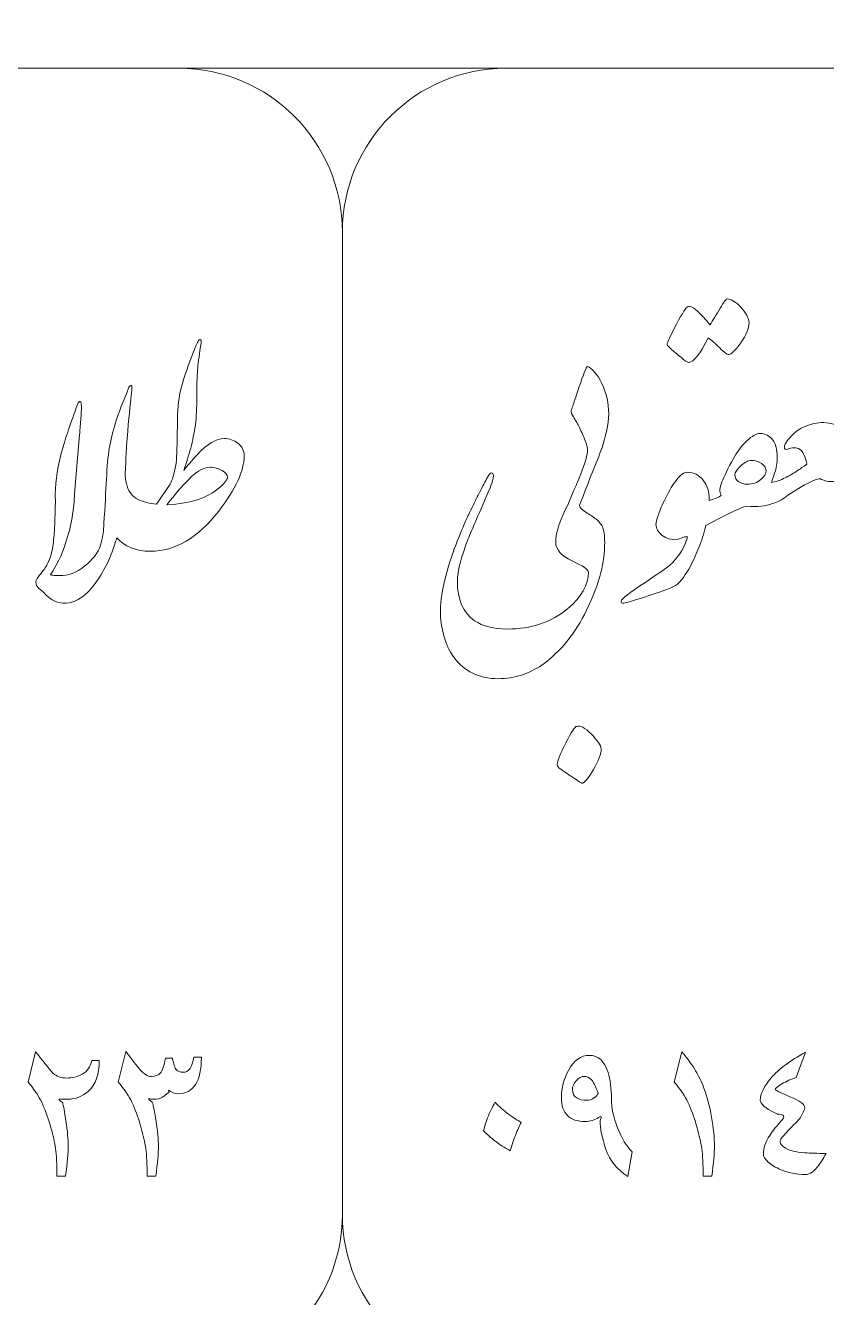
# Model space of a CAD drawing. Header units: millimetres. Extents: x 62 to 462, y 96 to 456.
# Drawn here: x 257.47 to 269.7, y 297.53 to 316.96 of the extents above; entities that cross this region are included whole.
import ezdxf

# ---------------------------------------------------------------- set-up
doc = ezdxf.new("R2010")
doc.units = ezdxf.units.MM
doc.header["$MEASUREMENT"] = 0
doc.layers.add('Layer 1', color=7, linetype='Continuous')

msp = doc.modelspace()

# ---------------------------------------------------------------- linework, layer by layer
at = {"layer": 'Layer 1', "color": 250, "lineweight": 18}
for points, knots in [([(256.0567, 346.3033), (256.0567, 346.3033), (278.5567, 346.3033), (278.5567, 346.3033), (280.6221, 346.3033), (282.3067, 344.6187), (282.3067, 342.5533), (282.3067, 342.5533), (282.3067, 320.0533), (282.3067, 320.0533), (282.3067, 317.9879), (280.6221, 316.3033), (278.5567, 316.3033), (278.5567, 316.3033), (256.0567, 316.3033), (256.0567, 316.3033), (253.9913, 316.3033), (252.3067, 317.9879), (252.3067, 320.0533), (252.3067, 320.0533), (252.3067, 342.5533), (252.3067, 342.5533), (252.3067, 344.6187), (253.9913, 346.3033), (256.0567, 346.3033)], [0, 0, 0, 0, 0.125, 0.125, 0.125, 0.25, 0.25, 0.25, 0.375, 0.375, 0.375, 0.5, 0.5, 0.5, 0.625, 0.625, 0.625, 0.75, 0.75, 0.75, 0.875, 0.875, 0.875, 1, 1, 1, 1]), ([(244.8067, 316.3033), (244.8067, 316.3033), (259.8067, 316.3033), (259.8067, 316.3033), (261.1837, 316.3033), (262.3067, 315.1803), (262.3067, 313.8033), (262.3067, 313.8033), (262.3067, 298.8033), (262.3067, 298.8033), (262.3067, 297.4264), (261.1837, 296.3033), (259.8067, 296.3033), (259.8067, 296.3033), (244.8067, 296.3033), (244.8067, 296.3033), (243.4298, 296.3033), (242.3067, 297.4264), (242.3067, 298.8033), (242.3067, 298.8033), (242.3067, 313.8033), (242.3067, 313.8033), (242.3067, 315.1803), (243.4298, 316.3033), (244.8067, 316.3033)], [0, 0, 0, 0, 0.125, 0.125, 0.125, 0.25, 0.25, 0.25, 0.375, 0.375, 0.375, 0.5, 0.5, 0.5, 0.625, 0.625, 0.625, 0.75, 0.75, 0.75, 0.875, 0.875, 0.875, 1, 1, 1, 1]), ([(264.8067, 316.3033), (264.8067, 316.3033), (279.8067, 316.3033), (279.8067, 316.3033), (281.1837, 316.3033), (282.3067, 315.1803), (282.3067, 313.8033), (282.3067, 313.8033), (282.3067, 298.8033), (282.3067, 298.8033), (282.3067, 297.4264), (281.1837, 296.3033), (279.8067, 296.3033), (279.8067, 296.3033), (264.8067, 296.3033), (264.8067, 296.3033), (263.4298, 296.3033), (262.3067, 297.4264), (262.3067, 298.8033), (262.3067, 298.8033), (262.3067, 313.8033), (262.3067, 313.8033), (262.3067, 315.1803), (263.4298, 316.3033), (264.8067, 316.3033)], [0, 0, 0, 0, 0.125, 0.125, 0.125, 0.25, 0.25, 0.25, 0.375, 0.375, 0.375, 0.5, 0.5, 0.5, 0.625, 0.625, 0.625, 0.75, 0.75, 0.75, 0.875, 0.875, 0.875, 1, 1, 1, 1]), ([(267.2684, 312.0841), (267.2684, 312.1147), (267.3154, 312.217), (267.4095, 312.3945), (267.5036, 312.5709), (267.5612, 312.6591), (267.5812, 312.6591), (267.62, 312.6756), (267.6776, 312.6474), (267.7517, 312.5756), (267.827, 312.5027), (267.8834, 312.4392), (267.9222, 312.3839), (267.9681, 312.4592), (268.0198, 312.545), (268.0763, 312.6391), (268.1327, 312.7332), (268.1692, 312.7802), (268.188, 312.7802), (268.2456, 312.7802), (268.3138, 312.7379), (268.3926, 312.6544), (268.4726, 312.5709), (268.5137, 312.4921), (268.5184, 312.418), (268.5184, 312.331), (268.4761, 312.2275), (268.3914, 312.1088), (268.3079, 311.9912), (268.2479, 311.9324), (268.208, 311.9324), (268.1833, 311.9324), (268.1374, 311.9665), (268.0704, 312.0323), (268.0045, 312.0994), (267.9457, 312.1511), (267.8952, 312.1876), (267.7705, 311.9371), (267.6717, 311.8124), (267.5988, 311.8124), (267.58, 311.8124), (267.5542, 311.8266), (267.5189, 311.8571), (267.4871, 311.8842), (267.4377, 311.9253), (267.3695, 311.9806), (267.3013, 312.0359), (267.2684, 312.07), (267.2684, 312.0841)], [0, 0, 0, 0, 0.0625, 0.0625, 0.0625, 0.125, 0.125, 0.125, 0.1875, 0.1875, 0.1875, 0.25, 0.25, 0.25, 0.3125, 0.3125, 0.3125, 0.375, 0.375, 0.375, 0.4375, 0.4375, 0.4375, 0.5, 0.5, 0.5, 0.5625, 0.5625, 0.5625, 0.625, 0.625, 0.625, 0.6875, 0.6875, 0.6875, 0.75, 0.75, 0.75, 0.8125, 0.8125, 0.8125, 0.875, 0.875, 0.875, 0.9375, 0.9375, 0.9375, 1, 1, 1, 1]), ([(258.9892, 310.0833), (258.9943, 310.0275), (259.0045, 309.9738), (259.0195, 309.9216), (259.0501, 309.8275), (259.1065, 309.7593), (259.1889, 309.7193), (259.2712, 309.6793), (259.3641, 309.6558), (259.4676, 309.6487), (259.4676, 309.6487), (259.6745, 309.9521), (259.6745, 309.9521), (259.7086, 310.0098), (259.7392, 310.1074), (259.7639, 310.2449), (259.7756, 310.3202), (259.7827, 310.4872), (259.7851, 310.7424), (259.7874, 310.9987), (259.798, 311.1892), (259.8192, 311.3127), (259.8427, 311.4279), (259.8874, 311.5761), (259.9532, 311.7584), (260.0202, 311.9418), (260.0614, 312.0476), (260.0755, 312.0759), (260.0908, 312.1041), (260.1026, 312.1276), (260.112, 312.1464), (260.1237, 312.1652), (260.1343, 312.1687), (260.1425, 312.1582), (260.1519, 312.1476), (260.1543, 312.1299), (260.1496, 312.1041), (260.1249, 311.95), (260.1073, 311.8254), (260.0979, 311.7278), (260.0896, 311.6302), (260.0849, 311.5373), (260.0861, 311.4491), (260.0873, 311.3609), (260.0861, 311.2468), (260.0814, 311.1069), (260.0767, 310.967), (260.0626, 310.8376), (260.0391, 310.72), (260.0167, 310.6012), (259.9885, 310.4872), (259.9532, 310.3755), (259.9191, 310.2649), (259.8956, 310.1944), (259.885, 310.1638), (259.9403, 310.2332), (260.0073, 310.312), (260.0884, 310.4025), (260.2413, 310.5683), (260.3812, 310.6506), (260.5047, 310.6506), (260.58, 310.6506), (260.6494, 310.6259), (260.7117, 310.5777), (260.7752, 310.5319), (260.8081, 310.4672), (260.8081, 310.3813), (260.8081, 310.1603), (260.6776, 309.8816), (260.4189, 309.5429), (260.1014, 309.1337), (259.7545, 308.9291), (259.3782, 308.9291), (259.1515, 308.9291), (258.9798, 308.9978), (258.8622, 309.1361), (258.8537, 309.1085), (258.8454, 309.0834), (258.8372, 309.0608), (258.8172, 308.9926), (258.7878, 308.9115), (258.749, 308.8186), (258.7114, 308.7257), (258.6585, 308.6269), (258.5915, 308.5234), (258.5233, 308.4199), (258.4551, 308.3364), (258.3857, 308.2718), (258.2787, 308.1789), (258.1646, 308.1342), (258.0447, 308.1365), (257.9835, 308.1389), (257.9271, 308.1553), (257.8765, 308.1859), (257.8283, 308.2177), (257.7836, 308.2576), (257.7425, 308.3035), (257.7048, 308.3329), (257.6825, 308.3529), (257.6731, 308.3611), (257.6413, 308.3917), (257.6249, 308.4223), (257.6249, 308.454), (257.6249, 308.4775), (257.6366, 308.5046), (257.659, 308.534), (257.6825, 308.5634), (257.7083, 308.5975), (257.7389, 308.6339), (257.7519, 308.6516), (257.7707, 308.6798), (257.793, 308.7163), (257.8165, 308.7527), (257.8365, 308.8021), (257.8542, 308.8632), (257.8706, 308.9232), (257.8859, 309.0032), (257.8965, 309.102), (257.9059, 309.2007), (257.9118, 309.2866), (257.9141, 309.3571), (257.9141, 309.3571), (257.9212, 309.5712), (257.9212, 309.5712), (257.9235, 309.6441), (257.9235, 309.7217), (257.9212, 309.8016), (257.9259, 310.0133), (257.9623, 310.2426), (258.0317, 310.4907), (258.0799, 310.6589), (258.1564, 310.8847), (258.2622, 311.1692), (258.2693, 311.1881), (258.2763, 311.1998), (258.2834, 311.2069), (258.2893, 311.2139), (258.2951, 311.2174), (258.2998, 311.2174), (258.3163, 311.2151), (258.3234, 311.1716), (258.321, 311.0869), (258.3187, 311.0458), (258.314, 310.9787), (258.3069, 310.887), (258.2998, 310.7929), (258.2951, 310.733), (258.2928, 310.7083), (258.2928, 310.7083), (258.2175, 309.8122), (258.2175, 309.8122), (258.2128, 309.704), (258.1999, 309.5817), (258.1799, 309.443), (258.1564, 309.3101), (258.1235, 309.1807), (258.0799, 309.0537), (258.02, 308.868), (257.9424, 308.708), (257.8483, 308.5751), (257.853, 308.5657), (257.8718, 308.561), (257.9036, 308.561), (257.9036, 308.561), (257.9906, 308.5575), (257.9906, 308.5575), (258.1164, 308.5528), (258.2422, 308.601), (258.3692, 308.701), (258.495, 308.8009), (258.5762, 308.9068), (258.6103, 309.0173), (258.6444, 309.129), (258.6632, 309.2407), (258.6656, 309.3536), (258.6808, 309.6135), (258.6938, 309.8393), (258.7032, 310.0309), (258.7126, 310.2226), (258.7267, 310.3778), (258.7467, 310.4978), (258.7655, 310.6166), (258.7973, 310.7471), (258.8408, 310.887), (258.8843, 311.0269), (258.9537, 311.208), (259.0477, 311.4315), (259.0618, 311.4538), (259.0736, 311.4632), (259.0854, 311.4585), (259.0971, 311.4538), (259.0924, 311.3644), (259.0701, 311.1881), (259.0477, 311.0128), (259.0254, 310.753), (259.003, 310.4084), (259.0007, 310.3188), (258.9961, 310.2108), (258.9892, 310.0833)], [0, 0, 0, 0, 0.0151515, 0.0151515, 0.0151515, 0.030303, 0.030303, 0.030303, 0.0454545, 0.0454545, 0.0454545, 0.0606061, 0.0606061, 0.0606061, 0.0757576, 0.0757576, 0.0757576, 0.0909091, 0.0909091, 0.0909091, 0.1060606, 0.1060606, 0.1060606, 0.1212121, 0.1212121, 0.1212121, 0.1363636, 0.1363636, 0.1363636, 0.1515152, 0.1515152, 0.1515152, 0.1666667, 0.1666667, 0.1666667, 0.1818182, 0.1818182, 0.1818182, 0.1969697, 0.1969697, 0.1969697, 0.2121212, 0.2121212, 0.2121212, 0.2272727, 0.2272727, 0.2272727, 0.2424242, 0.2424242, 0.2424242, 0.2575758, 0.2575758, 0.2575758, 0.2727273, 0.2727273, 0.2727273, 0.2878788, 0.2878788, 0.2878788, 0.3030303, 0.3030303, 0.3030303, 0.3181818, 0.3181818, 0.3181818, 0.3333333, 0.3333333, 0.3333333, 0.3484848, 0.3484848, 0.3484848, 0.3636364, 0.3636364, 0.3636364, 0.3787879, 0.3787879, 0.3787879, 0.3939394, 0.3939394, 0.3939394, 0.4090909, 0.4090909, 0.4090909, 0.4242424, 0.4242424, 0.4242424, 0.4393939, 0.4393939, 0.4393939, 0.4545455, 0.4545455, 0.4545455, 0.469697, 0.469697, 0.469697, 0.4848485, 0.4848485, 0.4848485, 0.5, 0.5, 0.5, 0.5151515, 0.5151515, 0.5151515, 0.530303, 0.530303, 0.530303, 0.5454545, 0.5454545, 0.5454545, 0.5606061, 0.5606061, 0.5606061, 0.5757576, 0.5757576, 0.5757576, 0.5909091, 0.5909091, 0.5909091, 0.6060606, 0.6060606, 0.6060606, 0.6212121, 0.6212121, 0.6212121, 0.6363636, 0.6363636, 0.6363636, 0.6515152, 0.6515152, 0.6515152, 0.6666667, 0.6666667, 0.6666667, 0.6818182, 0.6818182, 0.6818182, 0.6969697, 0.6969697, 0.6969697, 0.7121212, 0.7121212, 0.7121212, 0.7272727, 0.7272727, 0.7272727, 0.7424242, 0.7424242, 0.7424242, 0.7575758, 0.7575758, 0.7575758, 0.7727273, 0.7727273, 0.7727273, 0.7878788, 0.7878788, 0.7878788, 0.8030303, 0.8030303, 0.8030303, 0.8181818, 0.8181818, 0.8181818, 0.8333333, 0.8333333, 0.8333333, 0.8484848, 0.8484848, 0.8484848, 0.8636364, 0.8636364, 0.8636364, 0.8787879, 0.8787879, 0.8787879, 0.8939394, 0.8939394, 0.8939394, 0.9090909, 0.9090909, 0.9090909, 0.9242424, 0.9242424, 0.9242424, 0.9393939, 0.9393939, 0.9393939, 0.9545455, 0.9545455, 0.9545455, 0.969697, 0.969697, 0.969697, 0.9848485, 0.9848485, 0.9848485, 1, 1, 1, 1]), ([(266.0655, 308.6092), (266.0655, 308.6481), (265.9831, 308.7057), (265.8173, 308.7809), (265.6492, 308.8597), (265.5657, 308.955), (265.5657, 309.0679), (265.5657, 309.1478), (265.5833, 309.2395), (265.6198, 309.3418), (265.6551, 309.443), (265.6974, 309.5406), (265.748, 309.6323), (265.748, 309.6323), (265.7492, 309.6344), (265.7492, 309.6344), (265.7492, 309.6344), (265.7491, 309.6347), (265.7491, 309.6347), (265.8267, 309.8181), (265.8761, 309.9345), (265.8973, 309.9827), (266.0008, 310.2238), (266.0525, 310.3884), (266.0525, 310.4755), (266.0525, 310.5049), (266.0384, 310.5566), (266.0102, 310.6307), (265.9784, 310.7106), (265.9478, 310.7812), (265.9173, 310.84), (265.9043, 310.8635), (265.8902, 310.8859), (265.8761, 310.9094), (265.862, 310.9329), (265.8502, 310.9552), (265.8385, 310.9788), (265.8103, 311.0199), (265.7997, 311.0517), (265.8044, 311.0752), (265.8244, 311.1387), (265.8432, 311.1963), (265.8596, 311.2469), (265.8749, 311.2974), (265.8902, 311.3409), (265.9043, 311.3774), (265.9655, 311.562), (266.0125, 311.6855), (266.0454, 311.7502), (266.1231, 311.7243), (266.1995, 311.6373), (266.2724, 311.4879), (266.3418, 311.3386), (266.3759, 311.1857), (266.3759, 311.0305), (266.3759, 310.8694), (266.3312, 310.6671), (266.2418, 310.4237), (266.1889, 310.2932), (266.136, 310.1615), (266.0842, 310.0286), (266.0325, 309.8969), (265.9819, 309.7652), (265.9314, 309.6347), (265.9314, 309.6347), (265.9311, 309.6341), (265.9311, 309.6341), (265.9311, 309.6341), (265.9314, 309.6323), (265.9314, 309.6323), (265.9314, 309.6006), (265.9573, 309.5676), (266.009, 309.5359), (266.0607, 309.5041), (266.1125, 309.4688), (266.1654, 309.4312), (266.2183, 309.3924), (266.256, 309.3501), (266.2795, 309.3019), (266.3018, 309.249), (266.3136, 309.1713), (266.3136, 309.0679), (266.3136, 308.9162), (266.2936, 308.7609), (266.2548, 308.6022), (266.216, 308.4481), (266.1431, 308.2576), (266.0372, 308.0307), (265.8702, 307.6791), (265.6433, 307.3992), (265.3552, 307.1899), (265.2505, 307.1229), (265.1471, 307.0723), (265.0459, 307.0382), (264.9354, 307.0018), (264.8166, 306.9829), (264.6908, 306.9829), (264.3945, 306.9829), (264.1675, 307.0935), (264.0088, 307.3134), (263.8735, 307.5015), (263.8053, 307.7438), (263.8053, 308.0377), (263.8053, 308.1683), (263.8324, 308.3388), (263.8876, 308.5505), (263.9429, 308.7551), (264.0005, 308.9315), (264.0605, 309.0808), (264.1252, 309.2348), (264.1793, 309.3654), (264.2251, 309.47), (264.2392, 309.4959), (264.2592, 309.5347), (264.2839, 309.5864), (264.3098, 309.637), (264.3415, 309.7052), (264.3804, 309.7875), (264.4086, 309.8381), (264.4333, 309.8839), (264.4544, 309.9251), (264.4768, 309.9663), (264.4944, 310.0039), (264.5085, 310.0356), (264.5426, 310.098), (264.5685, 310.1274), (264.5873, 310.125), (264.6132, 310.1203), (264.6191, 310.0944), (264.6085, 310.0462), (264.5967, 309.9886), (264.5814, 309.9392), (264.5638, 309.8981), (264.4003, 309.5206), (264.2875, 309.2584), (264.2251, 309.109), (264.1181, 308.835), (264.064, 308.6245), (264.064, 308.4752), (264.064, 308.1918), (264.151, 307.9907), (264.3251, 307.8684), (264.4544, 307.7837), (264.6202, 307.7414), (264.8249, 307.7414), (265.1929, 307.7414), (265.4998, 307.8449), (265.748, 308.0507), (265.9596, 308.2282), (266.0655, 308.414), (266.0655, 308.6092)], [0, 0, 0, 0, 0.02, 0.02, 0.02, 0.04, 0.04, 0.04, 0.06, 0.06, 0.06, 0.08, 0.08, 0.08, 0.1, 0.1, 0.1, 0.12, 0.12, 0.12, 0.14, 0.14, 0.14, 0.16, 0.16, 0.16, 0.18, 0.18, 0.18, 0.2, 0.2, 0.2, 0.22, 0.22, 0.22, 0.24, 0.24, 0.24, 0.26, 0.26, 0.26, 0.28, 0.28, 0.28, 0.3, 0.3, 0.3, 0.32, 0.32, 0.32, 0.34, 0.34, 0.34, 0.36, 0.36, 0.36, 0.38, 0.38, 0.38, 0.4, 0.4, 0.4, 0.42, 0.42, 0.42, 0.44, 0.44, 0.44, 0.46, 0.46, 0.46, 0.48, 0.48, 0.48, 0.5, 0.5, 0.5, 0.52, 0.52, 0.52, 0.54, 0.54, 0.54, 0.56, 0.56, 0.56, 0.58, 0.58, 0.58, 0.6, 0.6, 0.6, 0.62, 0.62, 0.62, 0.64, 0.64, 0.64, 0.66, 0.66, 0.66, 0.68, 0.68, 0.68, 0.7, 0.7, 0.7, 0.72, 0.72, 0.72, 0.74, 0.74, 0.74, 0.76, 0.76, 0.76, 0.78, 0.78, 0.78, 0.8, 0.8, 0.8, 0.82, 0.82, 0.82, 0.84, 0.84, 0.84, 0.86, 0.86, 0.86, 0.88, 0.88, 0.88, 0.9, 0.9, 0.9, 0.92, 0.92, 0.92, 0.94, 0.94, 0.94, 0.96, 0.96, 0.96, 0.98, 0.98, 0.98, 1, 1, 1, 1]), ([(270.1965, 310.4343), (270.2517, 310.4731), (270.2988, 310.5213), (270.3376, 310.5789), (270.3787, 310.6366), (270.3999, 310.6942), (270.3999, 310.7518), (270.3999, 310.7518), (270.3999, 310.9788), (270.3999, 310.9788), (270.3999, 311.034), (270.4093, 311.0952), (270.427, 311.161), (270.4599, 311.2527), (270.4928, 311.3374), (270.5269, 311.4127), (270.5269, 311.4127), (270.668, 311.7537), (270.668, 311.7537), (270.6704, 311.7702), (270.6821, 311.789), (270.7033, 311.809), (270.7127, 311.809), (270.7162, 311.7854), (270.7162, 311.7372), (270.7162, 311.7372), (270.7104, 311.4926), (270.7104, 311.4926), (270.7104, 311.4926), (270.6962, 311.1963), (270.6962, 311.1963), (270.6962, 311.0928), (270.6751, 310.9752), (270.6339, 310.8447), (270.5951, 310.713), (270.5445, 310.5978), (270.4822, 310.4966), (270.3885, 310.3432), (270.2937, 310.2259), (270.1976, 310.146), (270.1976, 310.146), (270.1965, 310.1438), (270.1965, 310.1438), (270.1412, 310.1074), (270.0789, 310.0756), (270.0107, 310.0498), (269.9413, 310.0227), (269.8743, 310.0051), (269.8108, 309.9957), (269.7755, 309.9886), (269.739, 309.991), (269.7002, 310.0004), (269.6614, 310.011), (269.6308, 310.0227), (269.6108, 310.0368), (269.5826, 310.0368), (269.5438, 310.0251), (269.4933, 310.0027), (269.445, 309.9816), (269.3851, 309.9522), (269.3145, 309.9134), (269.3145, 309.9134), (269.1111, 309.7852), (269.1111, 309.7852), (269.1111, 309.7852), (269.1108, 309.7861), (269.1108, 309.7861), (269.0462, 309.7286), (268.9686, 309.6851), (268.8771, 309.6558), (268.7736, 309.6158), (268.6431, 309.6041), (268.4843, 309.617), (268.4514, 309.617), (268.3044, 309.5523), (268.0398, 309.4206), (268.0398, 309.4206), (267.8581, 309.3204), (267.8581, 309.3204), (267.8581, 309.3204), (267.8446, 309.2678), (267.8446, 309.2678), (267.8305, 309.2101), (267.8129, 309.1549), (267.7952, 309.1043), (267.7141, 308.8821), (267.64, 308.7174), (267.5706, 308.6116), (267.5024, 308.5058), (267.4483, 308.4411), (267.4095, 308.4152), (267.3696, 308.3905), (267.3119, 308.3635), (267.2331, 308.3341), (267.1555, 308.3059), (267.0368, 308.2659), (266.8768, 308.2141), (266.7169, 308.1624), (266.6228, 308.1365), (266.5923, 308.1365), (266.5746, 308.1365), (266.5652, 308.1412), (266.5652, 308.1506), (266.5464, 308.1753), (266.6417, 308.2588), (266.851, 308.3988), (267.0603, 308.5387), (267.1955, 308.6304), (267.2555, 308.6739), (267.3166, 308.7174), (267.379, 308.7809), (267.4413, 308.8656), (267.5048, 308.9491), (267.5518, 309.0443), (267.5812, 309.149), (267.5495, 309.1537), (267.5165, 309.1478), (267.4836, 309.1302), (267.4495, 309.1137), (267.4166, 309.1043), (267.3848, 309.1043), (267.3002, 309.1067), (267.2284, 309.1349), (267.1708, 309.1878), (267.1144, 309.2395), (267.0897, 309.2983), (267.0991, 309.363), (267.1085, 309.4018), (267.1214, 309.4477), (267.1391, 309.4994), (267.1555, 309.5512), (267.192, 309.6335), (267.2473, 309.7452), (267.3025, 309.8581), (267.3578, 309.951), (267.4142, 310.0239), (267.4707, 310.098), (267.5259, 310.1344), (267.5812, 310.1344), (267.6753, 310.1344), (267.7541, 310.0944), (267.8176, 310.0145), (267.8811, 309.9333), (267.9117, 309.8369), (267.9117, 309.7252), (267.9117, 309.7252), (267.9115, 309.7016), (267.9115, 309.7016), (267.9115, 309.7016), (267.9763, 309.724), (267.9763, 309.724), (268.0527, 309.7522), (268.0916, 309.7722), (268.0916, 309.7863), (268.0774, 309.8098), (268.0704, 309.8381), (268.0704, 309.8722), (268.0751, 309.9027), (268.0868, 309.9404), (268.1057, 309.9862), (268.1374, 310.0709), (268.1962, 310.1908), (268.2809, 310.3449), (268.3338, 310.446), (268.4008, 310.5354), (268.4843, 310.613), (268.5666, 310.6894), (268.6337, 310.7271), (268.6842, 310.7271), (268.7642, 310.7271), (268.83, 310.693), (268.8806, 310.6271), (268.9265, 310.5624), (268.9488, 310.4778), (268.9488, 310.3719), (268.9488, 310.2779), (268.9359, 310.1932), (268.91, 310.1191), (268.8829, 310.0439), (268.8665, 309.998), (268.8594, 309.9792), (268.8594, 309.9792), (268.9006, 309.9862), (268.9006, 309.9862), (268.99, 310.0086), (269.0605, 310.0391), (269.1111, 310.0756), (269.1111, 310.0756), (269.1132, 310.072), (269.1132, 310.072), (269.1543, 310.0933), (269.2123, 310.1282), (269.2863, 310.178), (269.3028, 310.1874), (269.3404, 310.2144), (269.4004, 310.2579), (269.4004, 310.2944), (269.3839, 310.3473), (269.3521, 310.4167), (269.318, 310.479), (269.271, 310.5096), (269.211, 310.5096), (269.1722, 310.5096), (269.1322, 310.5002), (269.0899, 310.4813), (269.0605, 310.4813), (269.0511, 310.5013), (269.0629, 310.5401), (269.0723, 310.5684), (269.0923, 310.6025), (269.1252, 310.6436), (269.1758, 310.7083), (269.2381, 310.7624), (269.3145, 310.8059), (269.3627, 310.8318), (269.4121, 310.8506), (269.4627, 310.8647), (269.525, 310.8835), (269.5767, 310.8929), (269.6214, 310.8929), (269.7261, 310.8929), (269.8249, 310.8741), (269.9178, 310.8376), (270.0048, 310.8035), (270.0483, 310.7436), (270.0483, 310.6577), (270.0483, 310.6283), (270.0377, 310.5919), (270.0177, 310.5484), (270.006, 310.5225), (269.9954, 310.499), (269.9848, 310.479), (269.9742, 310.4578), (269.9554, 310.4237), (269.9272, 310.3755), (269.9436, 310.3614), (269.9824, 310.3602), (270.0448, 310.3696), (270.1071, 310.3802), (270.1576, 310.4014), (270.1965, 310.4343)], [0, 0, 0, 0, 0.0125, 0.0125, 0.0125, 0.025, 0.025, 0.025, 0.0375, 0.0375, 0.0375, 0.05, 0.05, 0.05, 0.0625, 0.0625, 0.0625, 0.075, 0.075, 0.075, 0.0875, 0.0875, 0.0875, 0.1, 0.1, 0.1, 0.1125, 0.1125, 0.1125, 0.125, 0.125, 0.125, 0.1375, 0.1375, 0.1375, 0.15, 0.15, 0.15, 0.1625, 0.1625, 0.1625, 0.175, 0.175, 0.175, 0.1875, 0.1875, 0.1875, 0.2, 0.2, 0.2, 0.2125, 0.2125, 0.2125, 0.225, 0.225, 0.225, 0.2375, 0.2375, 0.2375, 0.25, 0.25, 0.25, 0.2625, 0.2625, 0.2625, 0.275, 0.275, 0.275, 0.2875, 0.2875, 0.2875, 0.3, 0.3, 0.3, 0.3125, 0.3125, 0.3125, 0.325, 0.325, 0.325, 0.3375, 0.3375, 0.3375, 0.35, 0.35, 0.35, 0.3625, 0.3625, 0.3625, 0.375, 0.375, 0.375, 0.3875, 0.3875, 0.3875, 0.4, 0.4, 0.4, 0.4125, 0.4125, 0.4125, 0.425, 0.425, 0.425, 0.4375, 0.4375, 0.4375, 0.45, 0.45, 0.45, 0.4625, 0.4625, 0.4625, 0.475, 0.475, 0.475, 0.4875, 0.4875, 0.4875, 0.5, 0.5, 0.5, 0.5125, 0.5125, 0.5125, 0.525, 0.525, 0.525, 0.5375, 0.5375, 0.5375, 0.55, 0.55, 0.55, 0.5625, 0.5625, 0.5625, 0.575, 0.575, 0.575, 0.5875, 0.5875, 0.5875, 0.6, 0.6, 0.6, 0.6125, 0.6125, 0.6125, 0.625, 0.625, 0.625, 0.6375, 0.6375, 0.6375, 0.65, 0.65, 0.65, 0.6625, 0.6625, 0.6625, 0.675, 0.675, 0.675, 0.6875, 0.6875, 0.6875, 0.7, 0.7, 0.7, 0.7125, 0.7125, 0.7125, 0.725, 0.725, 0.725, 0.7375, 0.7375, 0.7375, 0.75, 0.75, 0.75, 0.7625, 0.7625, 0.7625, 0.775, 0.775, 0.775, 0.7875, 0.7875, 0.7875, 0.8, 0.8, 0.8, 0.8125, 0.8125, 0.8125, 0.825, 0.825, 0.825, 0.8375, 0.8375, 0.8375, 0.85, 0.85, 0.85, 0.8625, 0.8625, 0.8625, 0.875, 0.875, 0.875, 0.8875, 0.8875, 0.8875, 0.9, 0.9, 0.9, 0.9125, 0.9125, 0.9125, 0.925, 0.925, 0.925, 0.9375, 0.9375, 0.9375, 0.95, 0.95, 0.95, 0.9625, 0.9625, 0.9625, 0.975, 0.975, 0.975, 0.9875, 0.9875, 0.9875, 1, 1, 1, 1]), ([(260.5529, 310.0638), (260.5529, 310.0932), (260.5259, 310.125), (260.4706, 310.1603), (260.4106, 310.1944), (260.3507, 310.212), (260.2907, 310.212), (260.1813, 310.2167), (260.0473, 310.1297), (259.8921, 309.9533), (259.845, 309.9051), (259.7568, 309.8004), (259.6263, 309.6393), (259.8192, 309.6487), (259.9779, 309.6758), (260.1037, 309.7193), (260.2284, 309.7628), (260.3342, 309.8204), (260.4189, 309.891), (260.5082, 309.9627), (260.5529, 310.0203), (260.5529, 310.0638)], [0, 0, 0, 0, 0.1428571, 0.1428571, 0.1428571, 0.2857143, 0.2857143, 0.2857143, 0.4285714, 0.4285714, 0.4285714, 0.5714286, 0.5714286, 0.5714286, 0.7142857, 0.7142857, 0.7142857, 0.8571429, 0.8571429, 0.8571429, 1, 1, 1, 1]), ([(268.7806, 310.1556), (268.7806, 310.1944), (268.7571, 310.232), (268.7113, 310.2685), (268.6607, 310.3014), (268.609, 310.3167), (268.556, 310.3167), (268.5055, 310.3167), (268.4514, 310.2884), (268.3949, 310.2308), (268.3326, 310.1756), (268.302, 310.132), (268.302, 310.1003), (268.302, 310.0497), (268.322, 310.0121), (268.3632, 309.9898), (268.3985, 309.9639), (268.4408, 309.9521), (268.4914, 309.9521), (268.576, 309.9521), (268.6466, 309.9756), (268.7007, 310.0239), (268.7536, 310.0721), (268.7806, 310.1156), (268.7806, 310.1556)], [0, 0, 0, 0, 0.125, 0.125, 0.125, 0.25, 0.25, 0.25, 0.375, 0.375, 0.375, 0.5, 0.5, 0.5, 0.625, 0.625, 0.625, 0.75, 0.75, 0.75, 0.875, 0.875, 0.875, 1, 1, 1, 1]), ([(265.5904, 305.673), (265.5904, 305.6483), (265.608, 305.6236), (265.6421, 305.6013), (265.6809, 305.573), (265.7409, 305.533), (265.8232, 305.479), (265.9043, 305.4249), (265.9525, 305.3943), (265.9655, 305.3872), (266.0031, 305.3872), (266.0607, 305.4566), (266.1419, 305.5942), (266.2218, 305.7318), (266.2618, 305.8376), (266.2618, 305.9105), (266.2548, 305.9658), (266.203, 306.0422), (266.1066, 306.1398), (266.0102, 306.2374), (265.9373, 306.2762), (265.8867, 306.2551), (265.8608, 306.2551), (265.8056, 306.1716), (265.7197, 306.0022), (265.6339, 305.8329), (265.5904, 305.7235), (265.5904, 305.673)], [0, 0, 0, 0, 0.1111111, 0.1111111, 0.1111111, 0.2222222, 0.2222222, 0.2222222, 0.3333333, 0.3333333, 0.3333333, 0.4444444, 0.4444444, 0.4444444, 0.5555556, 0.5555556, 0.5555556, 0.6666667, 0.6666667, 0.6666667, 0.7777778, 0.7777778, 0.7777778, 0.8888889, 0.8888889, 0.8888889, 1, 1, 1, 1])]:
    msp.add_open_spline(points, degree=3, knots=knots, dxfattribs=at)
at = {"layer": 'Layer 1', "color": 250, "lineweight": 9}
for points, knots in [([(258.0951, 300.8859), (258.1815, 300.8859), (258.2597, 300.9059), (258.3308, 300.9447), (258.4125, 300.9893), (258.4625, 301.0593), (258.4807, 301.1545), (258.4807, 301.1545), (258.5948, 301.1545), (258.5948, 301.1545), (258.5948, 300.9435), (258.5401, 300.7877), (258.4308, 300.6877), (258.3414, 300.6054), (258.2327, 300.5637), (258.1057, 300.5637), (258.1057, 300.5637), (258.0798, 300.5637), (258.0798, 300.5637), (258.0428, 300.5637), (258.0128, 300.5649), (257.9893, 300.5672), (257.9658, 300.5696), (257.981, 300.549), (258.0351, 300.5055), (258.0463, 300.4655), (258.0633, 300.3726), (258.0857, 300.2274), (258.108, 300.0822), (258.1192, 299.9523), (258.1192, 299.8388), (258.1192, 299.7436), (258.1057, 299.5925), (258.078, 299.3862), (258.078, 299.3862), (257.9469, 299.3862), (257.9469, 299.3862), (257.9469, 299.5696), (257.9399, 299.7107), (257.9258, 299.8089), (257.9111, 299.907), (257.8882, 300.0123), (257.8558, 300.1246), (257.82, 300.2486), (257.7788, 300.3668), (257.7318, 300.4779), (257.7088, 300.5296), (257.6842, 300.5766), (257.6577, 300.619), (257.6201, 300.6825), (257.5695, 300.7506), (257.506, 300.8241), (257.506, 300.8241), (257.6213, 301.2874), (257.6213, 301.2874), (257.7294, 301.1539), (257.817, 301.0452), (257.8852, 300.9599), (257.9446, 300.9106), (258.0145, 300.8859), (258.0951, 300.8859)], [0, 0, 0, 0, 0.05, 0.05, 0.05, 0.1, 0.1, 0.1, 0.15, 0.15, 0.15, 0.2, 0.2, 0.2, 0.25, 0.25, 0.25, 0.3, 0.3, 0.3, 0.35, 0.35, 0.35, 0.4, 0.4, 0.4, 0.45, 0.45, 0.45, 0.5, 0.5, 0.5, 0.55, 0.55, 0.55, 0.6, 0.6, 0.6, 0.65, 0.65, 0.65, 0.7, 0.7, 0.7, 0.75, 0.75, 0.75, 0.8, 0.8, 0.8, 0.85, 0.85, 0.85, 0.9, 0.9, 0.9, 0.95, 0.95, 0.95, 1, 1, 1, 1]), ([(259.8746, 300.974), (259.9605, 300.974), (260.0151, 301.0516), (260.0381, 301.2063), (260.0381, 301.2063), (260.1539, 301.2063), (260.1539, 301.2063), (260.1539, 300.833), (260.0328, 300.6466), (259.7918, 300.6466), (259.7541, 300.6466), (259.7183, 300.6584), (259.6842, 300.6819), (259.6507, 300.7054), (259.643, 300.7007), (259.663, 300.6672), (259.6642, 300.673), (259.6413, 300.6572), (259.5936, 300.619), (259.5513, 300.5837), (259.5084, 300.5655), (259.4649, 300.5655), (259.459, 300.5655), (259.452, 300.5655), (259.4431, 300.5649), (259.4343, 300.5643), (259.4243, 300.5637), (259.4132, 300.5637), (259.3926, 300.5637), (259.372, 300.5661), (259.352, 300.5702), (259.332, 300.5743), (259.3491, 300.5566), (259.4043, 300.5173), (259.4196, 300.4649), (259.4384, 300.3668), (259.462, 300.2227), (259.4855, 300.0793), (259.4972, 299.9511), (259.4972, 299.8388), (259.4972, 299.7436), (259.4837, 299.5925), (259.4561, 299.3862), (259.4561, 299.3862), (259.325, 299.3862), (259.325, 299.3862), (259.325, 299.5696), (259.3179, 299.7107), (259.3038, 299.8089), (259.2891, 299.907), (259.2662, 300.0123), (259.2339, 300.1246), (259.1986, 300.2486), (259.1568, 300.3668), (259.1098, 300.4779), (259.0869, 300.5296), (259.0622, 300.5766), (259.0357, 300.619), (258.9981, 300.6825), (258.9476, 300.7506), (258.8841, 300.8241), (258.8841, 300.8241), (259.0016, 301.2927), (259.0016, 301.2927), (259.1016, 301.1592), (259.1704, 301.0699), (259.208, 301.024), (259.2738, 300.9482), (259.3338, 300.91), (259.3891, 300.91), (259.452, 300.91), (259.4984, 300.9282), (259.5284, 300.9635), (259.5572, 300.9981), (259.5831, 301.0734), (259.606, 301.1892), (259.606, 301.1892), (259.713, 301.1892), (259.713, 301.1892), (259.7288, 301.0975), (259.7482, 301.0387), (259.7712, 301.0128), (259.7941, 300.987), (259.8288, 300.974), (259.8746, 300.974)], [0, 0, 0, 0, 0.0357143, 0.0357143, 0.0357143, 0.0714286, 0.0714286, 0.0714286, 0.1071429, 0.1071429, 0.1071429, 0.1428571, 0.1428571, 0.1428571, 0.1785714, 0.1785714, 0.1785714, 0.2142857, 0.2142857, 0.2142857, 0.25, 0.25, 0.25, 0.2857143, 0.2857143, 0.2857143, 0.3214286, 0.3214286, 0.3214286, 0.3571429, 0.3571429, 0.3571429, 0.3928571, 0.3928571, 0.3928571, 0.4285714, 0.4285714, 0.4285714, 0.4642857, 0.4642857, 0.4642857, 0.5, 0.5, 0.5, 0.5357143, 0.5357143, 0.5357143, 0.5714286, 0.5714286, 0.5714286, 0.6071429, 0.6071429, 0.6071429, 0.6428571, 0.6428571, 0.6428571, 0.6785714, 0.6785714, 0.6785714, 0.7142857, 0.7142857, 0.7142857, 0.75, 0.75, 0.75, 0.7857143, 0.7857143, 0.7857143, 0.8214286, 0.8214286, 0.8214286, 0.8571429, 0.8571429, 0.8571429, 0.8928571, 0.8928571, 0.8928571, 0.9285714, 0.9285714, 0.9285714, 0.9642857, 0.9642857, 0.9642857, 1, 1, 1, 1]), ([(266.7322, 299.7595), (266.7322, 299.7595), (266.667, 299.3844), (266.667, 299.3844), (266.5035, 299.4873), (266.3924, 299.6249), (266.3324, 299.7959), (266.2731, 299.967), (266.2431, 300.1151), (266.2431, 300.2404), (266.2754, 300.2997), (266.2678, 300.3139), (266.2207, 300.2815), (266.1602, 300.2427), (266.092, 300.2227), (266.0173, 300.2227), (265.8956, 300.2227), (265.8051, 300.2533), (265.7446, 300.3133), (265.684, 300.3738), (265.654, 300.4655), (265.654, 300.5884), (265.654, 300.736), (265.6893, 300.8747), (265.7593, 301.0034), (265.8427, 301.1557), (265.9497, 301.2321), (266.0797, 301.2321), (266.2149, 301.2321), (266.3101, 301.1457), (266.3654, 300.9723), (266.4001, 300.8629), (266.4171, 300.7271), (266.4171, 300.5637), (266.4171, 300.4344), (266.4483, 300.2886), (266.5112, 300.1263), (266.5735, 299.9646), (266.6476, 299.8424), (266.7322, 299.7595)], [0, 0, 0, 0, 0.0769231, 0.0769231, 0.0769231, 0.1538462, 0.1538462, 0.1538462, 0.2307692, 0.2307692, 0.2307692, 0.3076923, 0.3076923, 0.3076923, 0.3846154, 0.3846154, 0.3846154, 0.4615385, 0.4615385, 0.4615385, 0.5384615, 0.5384615, 0.5384615, 0.6153846, 0.6153846, 0.6153846, 0.6923077, 0.6923077, 0.6923077, 0.7692308, 0.7692308, 0.7692308, 0.8461538, 0.8461538, 0.8461538, 0.9230769, 0.9230769, 0.9230769, 1, 1, 1, 1]), ([(267.9897, 299.8388), (267.9897, 299.7436), (267.9762, 299.5925), (267.9486, 299.3862), (267.9486, 299.3862), (267.8175, 299.3862), (267.8175, 299.3862), (267.8175, 299.5696), (267.8104, 299.7107), (267.7963, 299.8089), (267.7816, 299.907), (267.7587, 300.0123), (267.7264, 300.1246), (267.6911, 300.2486), (267.6493, 300.3668), (267.6023, 300.4779), (267.5794, 300.5296), (267.5547, 300.5766), (267.5282, 300.619), (267.4906, 300.6825), (267.4401, 300.7506), (267.3766, 300.8241), (267.3766, 300.8241), (267.4924, 301.2856), (267.4924, 301.2856), (267.5853, 301.1745), (267.6552, 301.0781), (267.7028, 300.9981), (267.751, 300.9176), (267.7928, 300.8288), (267.8298, 300.7312), (267.8792, 300.6013), (267.918, 300.4538), (267.9468, 300.2892), (267.9756, 300.1246), (267.9897, 299.9746), (267.9897, 299.8388)], [0, 0, 0, 0, 0.0833333, 0.0833333, 0.0833333, 0.1666667, 0.1666667, 0.1666667, 0.25, 0.25, 0.25, 0.3333333, 0.3333333, 0.3333333, 0.4166667, 0.4166667, 0.4166667, 0.5, 0.5, 0.5, 0.5833333, 0.5833333, 0.5833333, 0.6666667, 0.6666667, 0.6666667, 0.75, 0.75, 0.75, 0.8333333, 0.8333333, 0.8333333, 0.9166667, 0.9166667, 0.9166667, 1, 1, 1, 1]), ([(269.6952, 299.7354), (269.6435, 299.646), (269.607, 299.5866), (269.5853, 299.5584), (269.5141, 299.4614), (269.4459, 299.4132), (269.3819, 299.4132), (269.3143, 299.4132), (269.2478, 299.4203), (269.1832, 299.4344), (269.1179, 299.4479), (269.0579, 299.4655), (269.0027, 299.4873), (268.9239, 299.5208), (268.8598, 299.559), (268.811, 299.6031), (268.7622, 299.6466), (268.7375, 299.6883), (268.7375, 299.7289), (268.7375, 299.8124), (268.7705, 299.9059), (268.8357, 300.0093), (268.8828, 300.0828), (268.9415, 300.1569), (269.0115, 300.2315), (269.0779, 300.3003), (269.0574, 300.335), (268.9498, 300.335), (268.9727, 300.3256), (268.9609, 300.3327), (268.9151, 300.3556), (268.7658, 300.4279), (268.6911, 300.4926), (268.6911, 300.5502), (268.6911, 300.6478), (268.7458, 300.7601), (268.8545, 300.8876), (268.9686, 301.0199), (269.1438, 301.151), (269.3801, 301.2803), (269.3801, 301.2803), (269.239, 300.8929), (269.239, 300.8929), (269.1632, 300.87), (269.0903, 300.8377), (269.0209, 300.7959), (268.9515, 300.7536), (268.9168, 300.726), (268.9168, 300.7118), (268.9168, 300.7019), (268.9927, 300.6642), (269.1444, 300.6002), (269.2954, 300.5361), (269.3713, 300.4814), (269.3713, 300.4367), (269.3713, 300.4179), (269.3601, 300.3867), (269.3378, 300.3427), (269.3154, 300.2986), (269.2943, 300.2668), (269.2749, 300.2468), (269.2131, 300.1828), (269.1514, 300.1193), (269.0909, 300.0558), (269.025, 299.9846), (268.9927, 299.9394), (268.9927, 299.92), (268.9927, 299.9006), (269.0033, 299.8788), (269.0256, 299.8559), (269.0609, 299.8183), (269.1167, 299.7895), (269.1926, 299.7701), (269.2325, 299.7595), (269.2931, 299.7512), (269.373, 299.7448), (269.4536, 299.7389), (269.5612, 299.7354), (269.6952, 299.7354)], [0, 0, 0, 0, 0.0384615, 0.0384615, 0.0384615, 0.0769231, 0.0769231, 0.0769231, 0.1153846, 0.1153846, 0.1153846, 0.1538462, 0.1538462, 0.1538462, 0.1923077, 0.1923077, 0.1923077, 0.2307692, 0.2307692, 0.2307692, 0.2692308, 0.2692308, 0.2692308, 0.3076923, 0.3076923, 0.3076923, 0.3461538, 0.3461538, 0.3461538, 0.3846154, 0.3846154, 0.3846154, 0.4230769, 0.4230769, 0.4230769, 0.4615385, 0.4615385, 0.4615385, 0.5, 0.5, 0.5, 0.5384615, 0.5384615, 0.5384615, 0.5769231, 0.5769231, 0.5769231, 0.6153846, 0.6153846, 0.6153846, 0.6538462, 0.6538462, 0.6538462, 0.6923077, 0.6923077, 0.6923077, 0.7307692, 0.7307692, 0.7307692, 0.7692308, 0.7692308, 0.7692308, 0.8076923, 0.8076923, 0.8076923, 0.8461538, 0.8461538, 0.8461538, 0.8846154, 0.8846154, 0.8846154, 0.9230769, 0.9230769, 0.9230769, 0.9615385, 0.9615385, 0.9615385, 1, 1, 1, 1]), ([(266.2119, 300.6572), (266.1767, 300.7601), (266.1402, 300.8306), (266.1038, 300.8671), (266.0738, 300.897), (266.0397, 300.9117), (266.0021, 300.9117), (265.9574, 300.9117), (265.9156, 300.8894), (265.878, 300.8447), (265.8404, 300.8), (265.821, 300.7559), (265.821, 300.7118), (265.821, 300.6525), (265.8427, 300.6096), (265.8868, 300.5831), (265.9256, 300.559), (265.9791, 300.5467), (266.0467, 300.5467), (266.0814, 300.5467), (266.1161, 300.559), (266.152, 300.5831), (266.1872, 300.6072), (266.2078, 300.6319), (266.2119, 300.6572)], [0, 0, 0, 0, 0.125, 0.125, 0.125, 0.25, 0.25, 0.25, 0.375, 0.375, 0.375, 0.5, 0.5, 0.5, 0.625, 0.625, 0.625, 0.75, 0.75, 0.75, 0.875, 0.875, 0.875, 1, 1, 1, 1]), ([(264.8721, 299.7771), (264.7857, 299.8218), (264.7075, 299.8718), (264.6375, 299.927), (264.5793, 299.9717), (264.5206, 300.0223), (264.4618, 300.0781), (264.4735, 300.1275), (264.4947, 300.1939), (264.5264, 300.2774), (264.5582, 300.3603), (264.5958, 300.4408), (264.6393, 300.5173), (264.7046, 300.4497), (264.7722, 300.3897), (264.8415, 300.3374), (264.9115, 300.285), (264.9768, 300.2427), (265.0391, 300.2092), (265.0114, 300.1598), (264.982, 300.0928), (264.9503, 300.0076), (264.9186, 299.9229), (264.8927, 299.8459), (264.8721, 299.7771)], [0, 0, 0, 0, 0.125, 0.125, 0.125, 0.25, 0.25, 0.25, 0.375, 0.375, 0.375, 0.5, 0.5, 0.5, 0.625, 0.625, 0.625, 0.75, 0.75, 0.75, 0.875, 0.875, 0.875, 1, 1, 1, 1])]:
    msp.add_open_spline(points, degree=3, knots=knots, dxfattribs=at)

doc.saveas('drawing.dxf')
